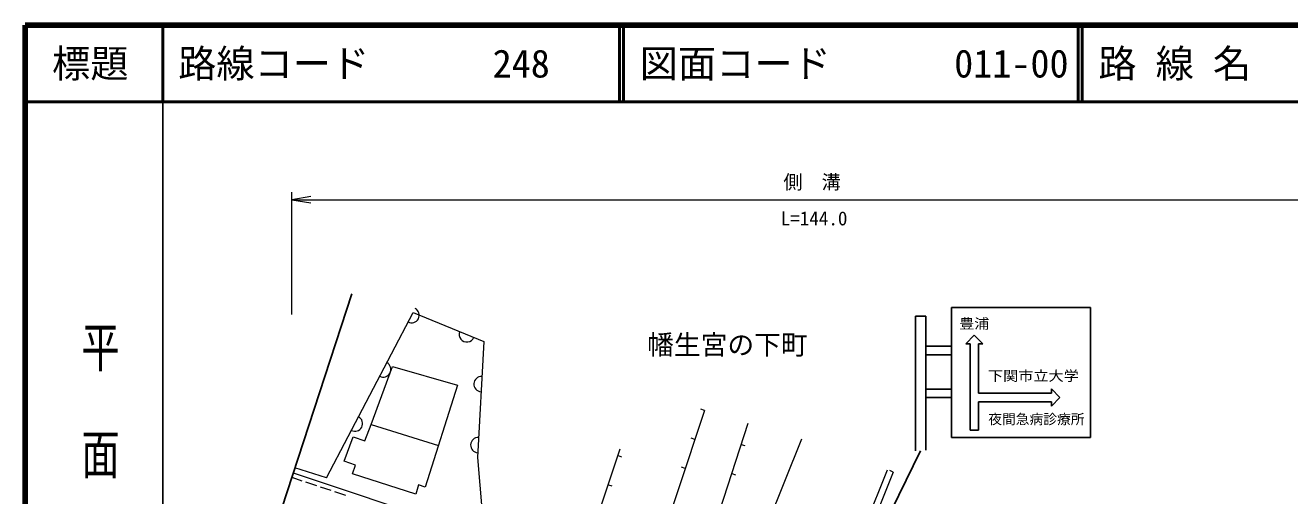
# Model space of a CAD drawing. Units: millimetres, scale not verified. Extents: x 40000 to 680000, y 20000 to 380000.
# Drawn here: x 40000 to 205416, y 318460 to 380000 of the extents above; entities that cross this region are included whole.
import ezdxf
from ezdxf.enums import TextEntityAlignment as Align

# ---------------------------------------------------------------- set-up
doc = ezdxf.new("R2010")
doc.units = ezdxf.units.MM
doc.header["$LTSCALE"] = 1000
for name, color, linetype, lineweight in [('M-BMK-HTXT', 7, 'Continuous', 13), ('M-BMK-OTRS', 5, 'Continuous', 25), ('M-STR-HTXT', 7, 'Continuous', 13), ('M-STR-STRC', 7, 'Continuous', 25), ('M-TTL', 2, 'Continuous', 140), ('M-TTL-BAND', 7, 'Continuous', 25), ('M-TTL-LINE', 7, 'Continuous', 50), ('M-WORK', 1, 'Continuous', 13)]:
    doc.layers.add(name, color=color, linetype=linetype, lineweight=lineweight)
doc.layers.add('M-TTL-TXT', color=7, linetype='Continuous')
doc.styles.add('@ＭＳ ゴシック', font='')
doc.styles.add('ＭＳ ゴシック', font='')
doc.styles.get('@ＭＳ ゴシック').set_extended_font_data('@MS Gothic')
doc.styles.get('ＭＳ ゴシック').set_extended_font_data('MS Gothic')

# ---------------------------------------------------------------- blocks, each defined once
blk = doc.blocks.new('open_arrow')
at = {"color": 0, "linetype": 'Continuous', "lineweight": -2}
blk.add_lwpolyline([(7.5, 1.25), (0, 0), (7.5, -1.25)], dxfattribs=at)

msp = doc.modelspace()

# ---------------------------------------------------------------- linework, layer by layer
at = {"layer": 'M-BMK-OTRS'}
msp.add_line((71857, 311593), (82699, 344869), dxfattribs=at)
at = {"layer": 'M-STR-HTXT'}
for p, q in [((74878, 342169), (74878, 358169)), ((74878, 357169), (211463, 357169))]:
    msp.add_line(p, q, dxfattribs=at)
at = {"layer": 'M-STR-STRC'}
for p, q in [((161170, 343087), (179363, 343087)), ((161170, 326056), (161170, 343087)), ((179363, 326056), (179363, 343087)), ((156466, 341932), (156466, 324343)), ((156466, 341932), (157810, 341932)), ((157810, 341932), (157810, 324423)), ((164154, 339443), (163034, 338323)), ((165274, 338323), (164154, 339443)), ((157810, 338012), (161170, 338012)), ((163034, 338323), (163594, 338323)), ((163594, 338323), (163593, 335007)), ((164714, 338323), (165274, 338323)), ((164714, 338323), (164714, 334808)), ((161170, 336892), (157810, 336892)), ((163603, 327024), (163593, 335007)), ((164714, 331861), (164714, 334808)), ((157810, 332412), (161170, 332412)), ((161170, 331292), (157810, 331292)), ((164714, 331861), (167046, 331861)), ((174243, 331861), (167046, 331861)), ((174243, 332421), (174243, 331861)), ((175363, 331301), (174243, 332421)), ((174243, 330181), (175363, 331301)), ((164714, 330741), (167687, 330741)), ((164714, 327025), (164714, 330741)), ((174243, 330741), (167687, 330741)), ((174243, 330741), (174243, 330181)), ((161170, 326056), (179363, 326056)), ((163603, 327024), (164714, 327025)), ((143199, 295821), (157114, 324338))]:
    msp.add_line(p, q, dxfattribs=at)
at = {"layer": 'M-TTL'}
for p, q in [((40000, 380000), (40000, 20000)), ((680000, 380000), (40000, 380000))]:
    msp.add_line(p, q, dxfattribs=at)
at = {"layer": 'M-TTL-BAND'}
msp.add_line((58000, 370000), (58000, 20000), dxfattribs=at)
at = {"layer": 'M-TTL-LINE'}
for p, q in [((58000, 380000), (58000, 370000)), ((117750, 380000), (117750, 370000)), ((118250, 380000), (118250, 370000)), ((177750, 380000), (177750, 370000)), ((178250, 380000), (178250, 370000)), ((40000, 370000), (680000, 370000))]:
    msp.add_line(p, q, dxfattribs=at)
at = {"layer": 'M-WORK'}
for p, q in [((85241, 327796), (88026, 335372)), ((88026, 335372), (96533, 332923)), ((96533, 332923), (92315, 319587)), ((128835, 329618), (128361, 329775)), ((84425, 325622), (85241, 327796)), ((85241, 327796), (94042, 325048)), ((127482, 306148), (134575, 327955)), ((81727, 322992), (82875, 326176)), ((82875, 326176), (84425, 325622)), ((127578, 325821), (127103, 325978)), ((141533, 325852), (133285, 305287)), ((133668, 325167), (134144, 325012)), ((83181, 322449), (81727, 322992)), ((117541, 323700), (118016, 323542)), ((75064, 321435), (173074, 288880)), ((79425, 320799), (75280, 322098)), ((82797, 321310), (83181, 322449)), ((91078, 318662), (82797, 321310)), ((126320, 322024), (125846, 322181)), ((132431, 321363), (132907, 321208)), ((153559, 321554), (144268, 298448)), ((146752, 306884), (152811, 321853)), ((153559, 321554), (153096, 321740)), ((74874, 320865), (76192, 320428)), ((76666, 320270), (78090, 319797)), ((78564, 319640), (79988, 319167)), ((91433, 319863), (91078, 318662)), ((92315, 319587), (91433, 319863)), ((116279, 319904), (116753, 319746)), ((80462, 319009), (81886, 318537))]:
    msp.add_line(p, q, dxfattribs=at)
for points in [[(79425, 320799), (90723, 342433), (99982, 338653), (99171, 323441), (100025, 313144)], [(128835, 329618), (121878, 308610), (113441, 311372), (117840, 324600)]]:
    msp.add_lwpolyline(points, dxfattribs=at)
for centre, start, end in [((90535, 342072), 242.42464, 62.42464), ((97754, 339563), 157.79439, 337.79439), ((86832, 334981), 242.42464, 62.42464), ((99684, 333068), 86.94784, 266.94784), ((83129, 327890), 242.42464, 62.42464), ((99258, 325079), 86.94784, 266.94784)]:
    msp.add_arc(centre, 1000, start, end, dxfattribs=at)

# ---------------------------------------------------------------- block references
at = {"layer": 'M-STR-HTXT', "xscale": 333, "yscale": 333}
msp.add_blockref('open_arrow', (74878, 357169), dxfattribs=at)

# ---------------------------------------------------------------- texts
at = {"layer": 'M-BMK-HTXT', "style": 'ＭＳ ゴシック'}
msp.add_text('幡生宮の下町', height=2566, dxfattribs=at).set_placement((131852, 338208), align=Align.MIDDLE_CENTER)
at = {"layer": 'M-STR-HTXT', "style": 'ＭＳ ゴシック'}
msp.add_text('側\u3000溝', height=1833, dxfattribs=at).set_placement((142926, 359498), align=Align.MIDDLE_CENTER)
msp.add_text('L=144.0', height=1833, dxfattribs=at).set_placement((143191, 353273), align=Align.BOTTOM_CENTER)
at = {"layer": 'M-STR-STRC', "style": 'ＭＳ ゴシック', "width": 1.1}
msp.add_text('豊浦', height=1320, dxfattribs=at).set_placement((164149, 339914), align=Align.BOTTOM_CENTER)
msp.add_text('下関市立大学', height=1320, dxfattribs=at).set_placement((165942, 334142), align=Align.MIDDLE_LEFT)
at = {"layer": 'M-STR-STRC', "style": 'ＭＳ ゴシック'}
msp.add_text('夜間急病診療所', height=1320, dxfattribs=at).set_placement((165972, 328477), align=Align.MIDDLE_LEFT)
at = {"layer": 'M-TTL-BAND', "style": '@ＭＳ ゴシック', "width": 1.4}
msp.add_text('平  面  図', height=3666, rotation=270, dxfattribs=at).set_placement((49777, 306475), align=Align.MIDDLE_RIGHT)
at = {"layer": 'M-TTL-TXT', "style": 'ＭＳ ゴシック'}
msp.add_text('標題', height=3666, dxfattribs=at).set_placement((48500, 375000), align=Align.MIDDLE_CENTER)
for s, p in [('路線コード', (60000, 375000)), ('路 線 名', (180380, 375000)), ('248', (101142, 375000)), ('図面コード', (120380, 375000)), ('011-00', (161521, 375000))]:
    msp.add_text(s, height=3666, dxfattribs=at).set_placement(p, align=Align.MIDDLE_LEFT)

doc.saveas('drawing.dxf')
